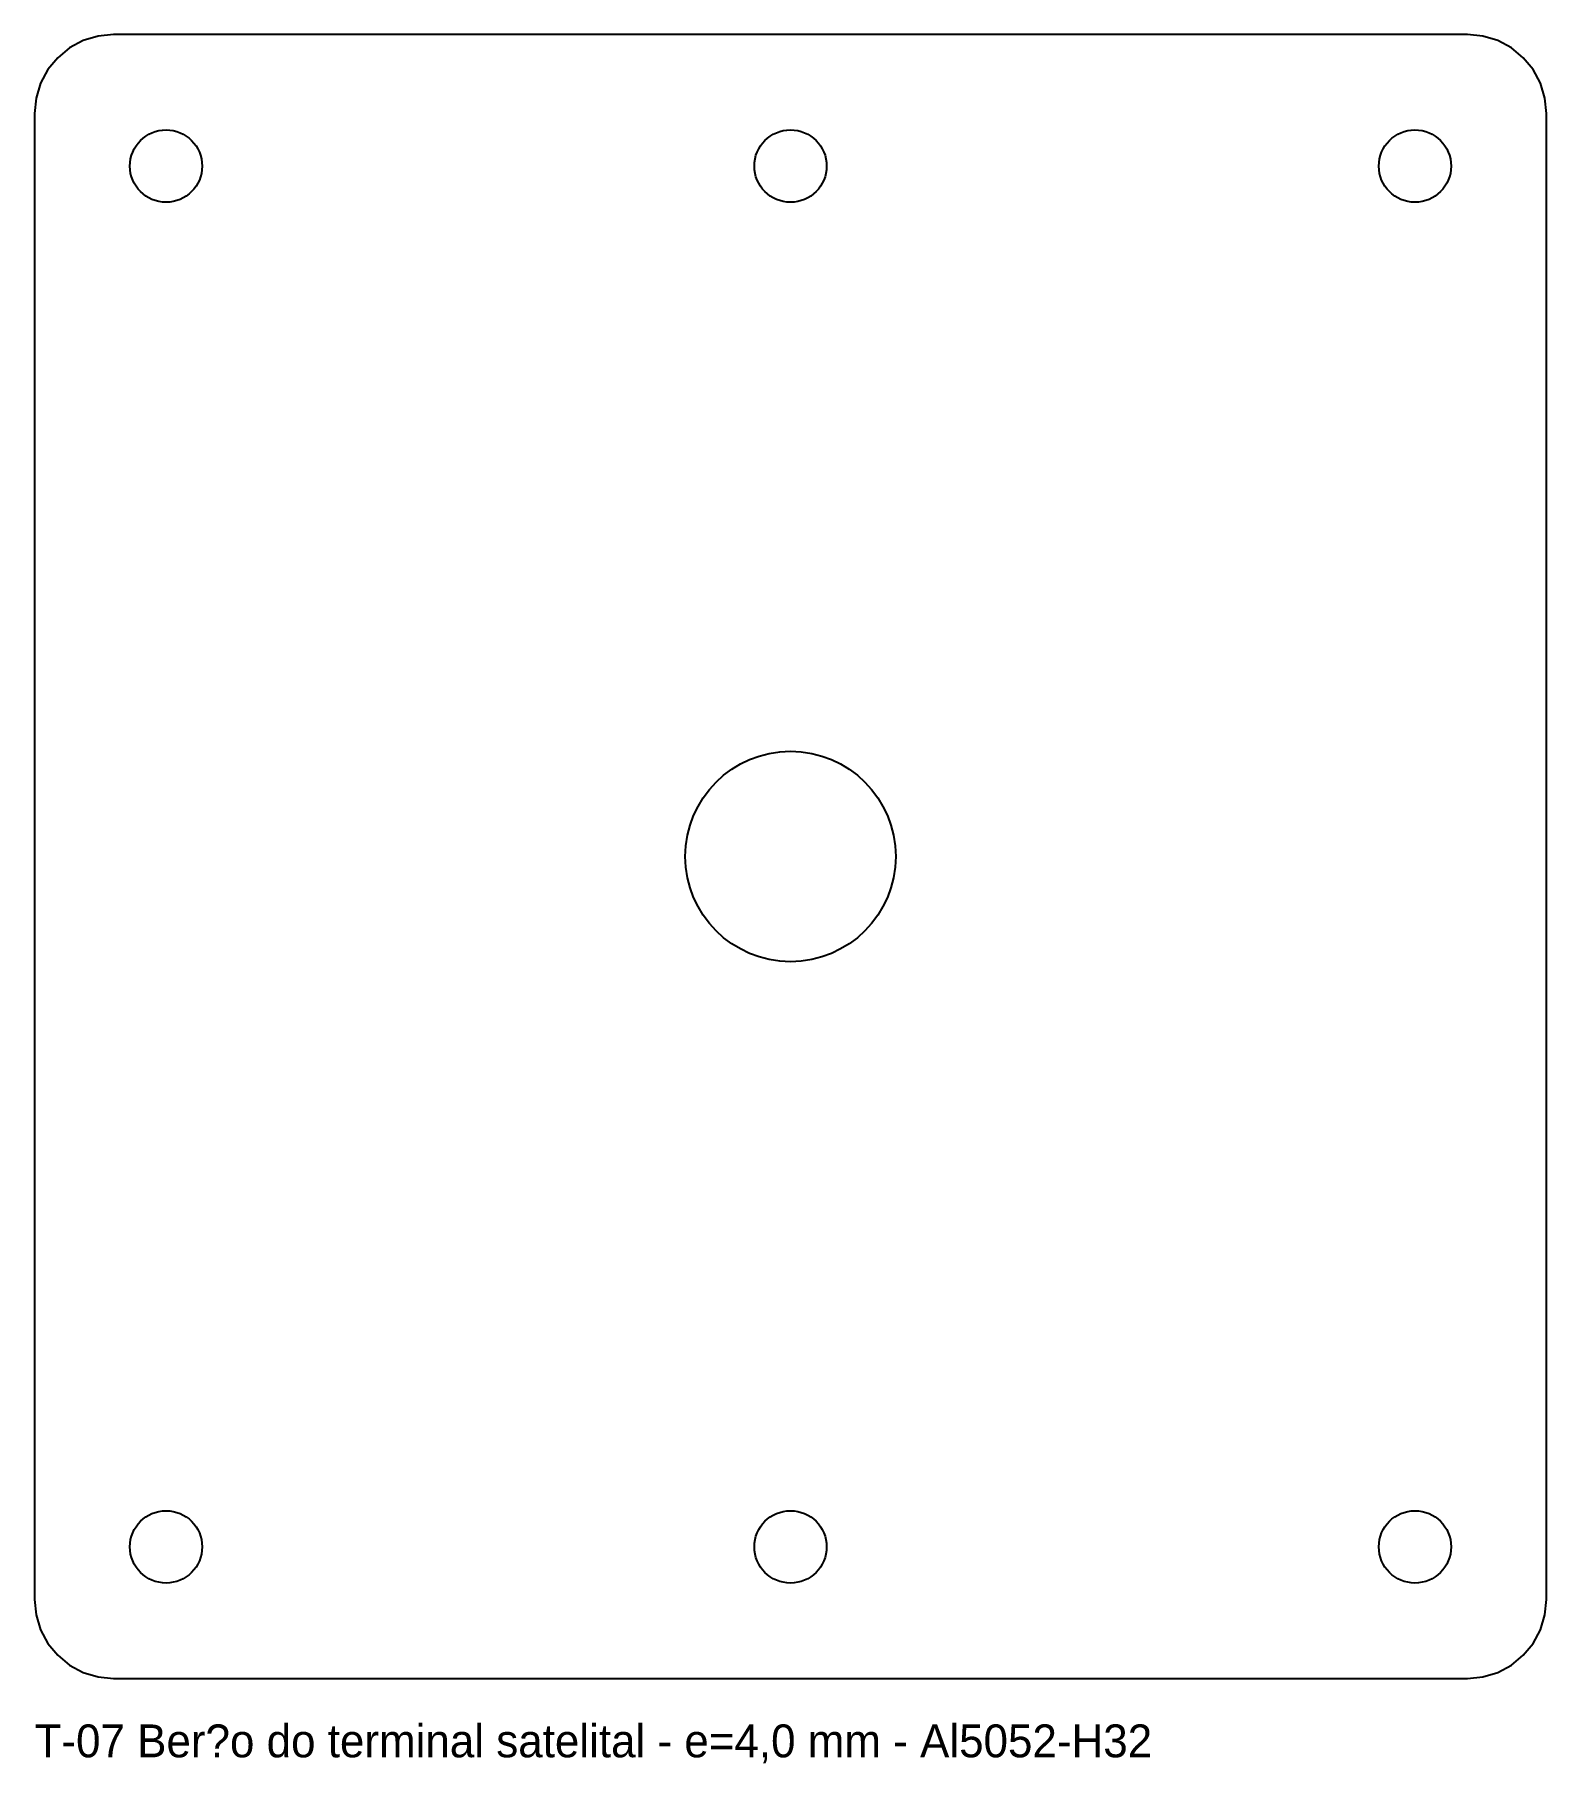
# Model space of a CAD drawing. Header units: millimetres. Extents: x 0 to 230, y -13 to 250.
import ezdxf

# ---------------------------------------------------------------- set-up
doc = ezdxf.new("R2010")
doc.units = ezdxf.units.MM

msp = doc.modelspace()

# ---------------------------------------------------------------- linework, layer by layer
at = {"layer": 'CORTE'}
msp.add_lwpolyline([(218, 0), (220.3411, 0.2306), (222.5922, 0.9134), (224.6668, 2.0224), (226.4853, 3.5147), (227.9776, 5.3332), (229.0866, 7.4078), (229.7694, 9.6589), (230, 12), (230, 238), (229.7694, 240.3411), (229.0866, 242.5922), (227.9776, 244.6668), (226.4853, 246.4853), (224.6668, 247.9776), (222.5922, 249.0866), (220.3411, 249.7694), (218, 250), (12, 250), (9.6589, 249.7694), (7.4078, 249.0866), (5.3332, 247.9776), (3.5147, 246.4853), (2.0224, 244.6668), (0.9134, 242.5922), (0.2306, 240.3411), (0, 238), (0, 12), (0.2306, 9.6589), (0.9134, 7.4078), (2.0224, 5.3332), (3.5147, 3.5147), (5.3332, 2.0224), (7.4078, 0.9134), (9.6589, 0.2306), (12, 0)], close=True, dxfattribs=at)
at = {"layer": 'FUROS'}
for centre, radius in [((20, 230), 5.5), ((115, 230), 5.5), ((210, 230), 5.5), ((115, 125), 16), ((20, 20), 5.5), ((115, 20), 5.5), ((210, 20), 5.5)]:
    msp.add_circle(centre, radius, dxfattribs=at)

# ---------------------------------------------------------------- texts
at = {"layer": 'GRAVAR-NAO'}
msp.add_text('T-07 Ber?o do terminal satelital - e=4,0 mm - Al5052-H32', height=5, dxfattribs=at).set_placement((0, -12))

doc.saveas('drawing.dxf')
